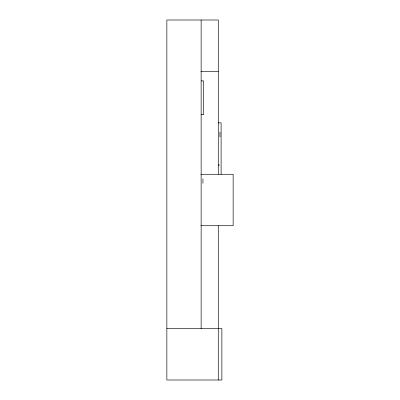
<?xml version="1.0" encoding="UTF-8"?>
<svg xmlns="http://www.w3.org/2000/svg" width="400" height="400" viewBox="0 0 400 400"><rect width="100%" height="100%" fill="white"/><g stroke="black" fill="none" stroke-linecap="round" stroke-linejoin="round"><path stroke-width="0.6" d="M200.93 71.43L218.28 71.43M201.135 80.9L203.635 80.9L203.635 114.69L201.135 114.69M218.28 122.855L221.105 122.855L221.105 174.285M200.93 174.285L233.15 174.285L233.15 225.715L200.93 225.715M166.85 328.57L221.87 328.57L221.87 380L166.85 380L166.85 20L218.28 20L218.28 174.285M219.925 132.03L219.925 137.02M218.955 164.45L218.955 165.945M218.28 225.715L218.28 380M202.935 178.965L202.935 183.27M201.135 20L201.135 328.57"/></g></svg>
